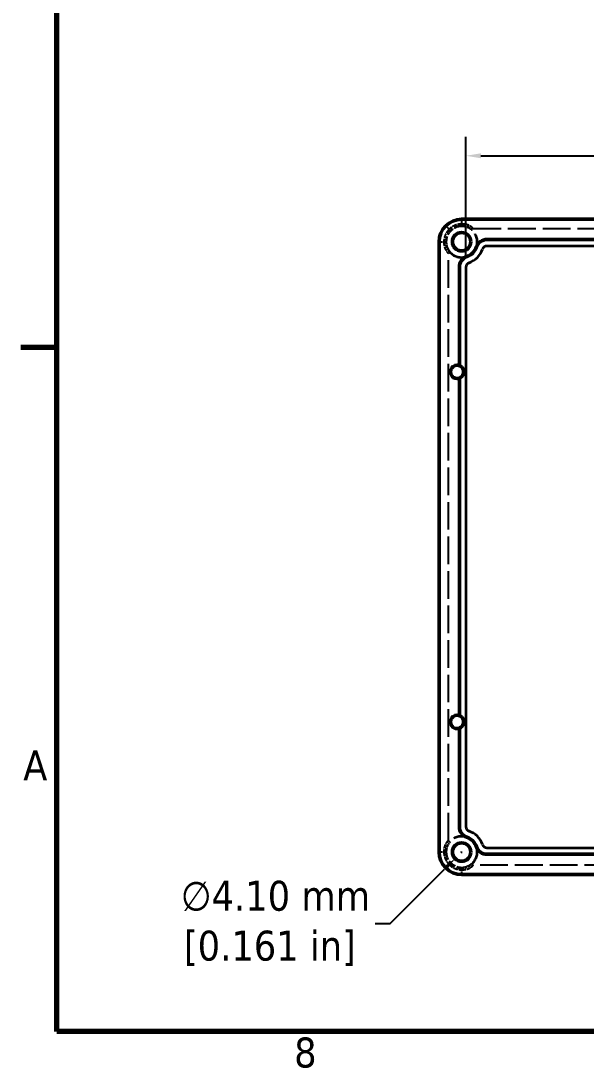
# Model space of a CAD drawing. Header units: millimetres. Extents: x 3 to 1148, y 20 to 725.
# Drawn here: x 8.9 to 134.8, y 25.7 to 259 of the extents above; entities that cross this region are included whole.
import ezdxf

# ---------------------------------------------------------------- set-up
doc = ezdxf.new("R2010")
doc.units = ezdxf.units.MM
doc.header["$LTSCALE"] = 1.333333
doc.linetypes.add('DASHED', pattern=[0.2067, 0.1654, -0.0413])
for name, color, linetype, lineweight in [('Border (ANSI)', 7, 'Continuous', 70), ('Dimension (ANSI)', 7, 'Continuous', 25), ('Hidden (ANSI)', 7, 'DASHED', 35), ('Hidden Narrow (ANSI)', 7, 'DASHED', 25), ('Visible (ANSI)', 7, 'Continuous', 50), ('Visible Narrow (ANSI)', 7, 'Continuous', 35)]:
    doc.layers.add(name, color=color, linetype=linetype, lineweight=lineweight)
doc.styles.add('Note Text (ANSI)', font='TAHOMA.TTF')
doc.dimstyles.new('Default - mm (ANSI)', dxfattribs={"dimscale": 1.333333, "dimtxt": 5, "dimasz": 2.5, "dimexe": 3.175, "dimexo": 1.6002, "dimgap": 0.8, "dimtad": 0, "dimtih": 1, "dimtoh": 1, "dimrnd": 1e-08, "dimzin": 0, "dimdsep": 46, "dimtxsty": 'Note Text (ANSI)', "dimcen": 0.09, "dimdle": 10, "dimclrd": 256, "dimclre": 256, "dimclrt": 256, "dimadec": 1, "dimazin": 0, "dimtfac": 0.6096, "dimtofl": 0, "dimtmove": 0, "dimatfit": 3, "dimfxl": 0, "dimtolj": 1, "dimtzin": 0, "dimlwd": -1, "dimlwe": -1, "dimarcsym": 0})

# ---------------------------------------------------------------- blocks, each defined once
blk = doc.blocks.new('Borders Default Border')
at = {"layer": 'Border (ANSI)'}
blk.add_line((12.7, 139.7), (6.68, 139.7), dxfattribs=at)
at = {"layer": 'Border (ANSI)', "flags": 128}
blk.add_lwpolyline([(12.7, 25.4), (12.7, 533.4), (850.9, 533.4), (850.9, 25.4), (12.7, 25.4)], dxfattribs=at)
at = {"layer": 'Border (ANSI)', "char_height": 5, "attachment_point": 7, "style": 'Note Text (ANSI)'}
for s, insert in [('A', (7.06, 67.35)), ('8', (52.34, 19.27))]:
    blk.add_mtext(s, dxfattribs=dict(at, insert=insert))
blk = doc.blocks.new('*D18')
at = {"layer": 'Defpoints', "color": 0}
for p in [(318.13, 228.98), (108.06, 204.17), (318.13, 204.17)]:
    blk.add_point(p, dxfattribs=at)
at = {"layer": 'Dimension (ANSI)'}
for p, q in [((108.06, 206.3), (108.06, 233.22)), ((318.13, 206.3), (318.13, 233.22)), ((111.4, 228.98), (187.85, 228.98)), ((314.8, 228.98), (238.35, 228.98))]:
    blk.add_line(p, q, dxfattribs=at)
for points in [[(111.4, 229.54), (111.4, 228.43), (108.06, 228.98)], [(314.8, 229.54), (314.8, 228.43), (318.13, 228.98)]]:
    blk.add_solid(points, dxfattribs=at)
at = {"layer": 'Dimension (ANSI)', "insert": (213.1, 228.98), "char_height": 6.6667, "attachment_point": 5, "style": 'Note Text (ANSI)'}
blk.add_mtext('\\A1; 210.07 mm\\P[8.270 in]', dxfattribs=at)
blk = doc.blocks.new('*D20')
at = {"layer": 'Defpoints', "color": 0}
for p in [(108.55, 75.27), (105.65, 72.38)]:
    blk.add_point(p, dxfattribs=at)
at = {"layer": 'Dimension (ANSI)'}
for p, q in [((106.98, 73.83), (107.22, 73.83)), ((107.1, 73.71), (107.1, 73.95)), ((91.21, 57.93), (103.29, 70.02)), ((87.87, 57.93), (91.21, 57.93))]:
    blk.add_line(p, q, dxfattribs=at)
blk.add_solid([(102.9, 70.41), (103.68, 69.63), (105.65, 72.38)], dxfattribs=at)
at = {"layer": 'Dimension (ANSI)', "insert": (64.38, 57.93), "char_height": 6.6667, "attachment_point": 5, "style": 'Note Text (ANSI)'}
blk.add_mtext('\\A1; ∅4.10 mm\\P[0.161 in]', dxfattribs=at)

msp = doc.modelspace()

# ---------------------------------------------------------------- linework, layer by layer
at = {"layer": 'Hidden (ANSI)', "ltscale": 7.897817}
for centre, start, end in [((107.098, 209.825), 89.15335, 180), ((107.098, 73.825), 180, 270.84665)]:
    msp.add_arc(centre, 3.487, start, end, dxfattribs=at)
at = {"layer": 'Hidden (ANSI)', "ltscale": 20.688026}
for centre, start, end in [((107.098, 209.825), 221.3125, 48.6875), ((107.098, 73.825), 311.3125, 138.6875)]:
    msp.add_arc(centre, 3.487, start, end, dxfattribs=at)
at = {"layer": 'Hidden (ANSI)', "ltscale": 2.332701}
for centre, start, end in [((107.098, 209.825), 62.32006, 89.15335), ((107.098, 73.825), 152.32006, 179.15335)]:
    msp.add_arc(centre, 3.487, start, end, dxfattribs=at)
at = {"layer": 'Hidden (ANSI)', "ltscale": 1.185071}
for centre, start, end in [((107.098, 209.825), 48.6875, 62.32006), ((107.098, 73.825), 138.6875, 152.32006)]:
    msp.add_arc(centre, 3.487, start, end, dxfattribs=at)
at = {"layer": 'Hidden (ANSI)', "ltscale": 2.3327}
for centre, start, end in [((107.098, 209.825), 180.84665, 207.67993), ((107.098, 73.825), 270.84665, 297.67993)]:
    msp.add_arc(centre, 3.487, start, end, dxfattribs=at)
at = {"layer": 'Hidden (ANSI)', "ltscale": 1.185072}
for centre, start, end in [((107.098, 209.825), 207.67993, 221.3125), ((107.098, 73.825), 297.67993, 311.3125)]:
    msp.add_arc(centre, 3.487, start, end, dxfattribs=at)
at = {"layer": 'Hidden (ANSI)', "ltscale": 0.073506}
for points, knots in [([(103.612, 209.774), (103.611, 209.782), (103.611, 209.79), (103.611, 209.807), (103.611, 209.816), (103.611, 209.825)], [0, 0, 0, 0, 0.0025187537, 0.0025187537, 0.0047841323, 0.0047841323, 0.0047841323, 0.0047841323]), ([(103.611, 73.825), (103.611, 73.835), (103.611, 73.843), (103.611, 73.86), (103.611, 73.868), (103.612, 73.877)], [0, 0, 0, 0, 0.002829899, 0.002829899, 0.0059271712, 0.0059271712, 0.0059271712, 0.0059271712])]:
    msp.add_open_spline(points, degree=3, knots=knots, dxfattribs=at)
at = {"layer": 'Hidden Narrow (ANSI)', "ltscale": 3.076694}
for p, q in [((107.153, 214.769), (107.096, 214.825)), ((102.098, 209.827), (102.154, 209.771)), ((102.154, 73.88), (102.098, 73.823)), ((107.096, 68.825), (107.153, 68.882))]:
    msp.add_line(p, q, dxfattribs=at)
at = {"layer": 'Hidden Narrow (ANSI)', "ltscale": 2.908963}
for p, q in [((107.153, 213.774), (107.153, 214.769)), ((102.154, 209.771), (103.149, 209.771)), ((102.154, 73.88), (103.149, 73.88)), ((107.153, 68.882), (107.153, 69.876))]:
    msp.add_line(p, q, dxfattribs=at)
at = {"layer": 'Hidden Narrow (ANSI)', "ltscale": 27.458364}
for p, q in [((319.043, 214.769), (107.153, 214.769)), ((107.153, 68.882), (319.043, 68.882))]:
    msp.add_line(p, q, dxfattribs=at)
at = {"layer": 'Hidden Narrow (ANSI)', "ltscale": 2.856095}
for p, q in [((104.312, 212.611), (103.619, 213.305)), ((104.312, 71.039), (103.619, 70.346))]:
    msp.add_line(p, q, dxfattribs=at)
at = {"layer": 'Hidden Narrow (ANSI)', "ltscale": 0.747873}
for p, q in [((109.686, 212.77), (109.4, 212.444)), ((104.154, 207.237), (104.479, 207.523)), ((104.154, 76.413), (104.479, 76.127)), ((109.686, 70.881), (109.4, 71.206))]:
    msp.add_line(p, q, dxfattribs=at)
at = {"layer": 'Hidden Narrow (ANSI)', "ltscale": 28.141235}
for p, q in [((109.686, 212.77), (210.51, 212.77)), ((210.51, 70.881), (109.686, 70.881))]:
    msp.add_line(p, q, dxfattribs=at)
at = {"layer": 'Hidden Narrow (ANSI)', "ltscale": 27.3929}
msp.add_line((102.154, 209.771), (102.154, 73.88), dxfattribs=at)
at = {"layer": 'Hidden Narrow (ANSI)', "ltscale": 27.922911}
msp.add_line((104.154, 76.413), (104.154, 207.237), dxfattribs=at)
at = {"layer": 'Hidden Narrow (ANSI)', "ltscale": 0.687795}
for centre, major_axis, start_param, end_param in [((107.153, 213.523), (0.003, 0.5), 1.0443994, 2.0074857), ((103.4, 209.771), (-0.5, -0.003), 4.2756996, 5.2387859), ((103.4, 73.88), (-0.5, 0.003), 1.0443994, 2.0074857), ((107.153, 70.127), (0.003, -0.5), 4.2756996, 5.2387859)]:
    msp.add_ellipse(centre, major_axis=major_axis, ratio=0.0038249, start_param=start_param, end_param=end_param, dxfattribs=at)
at = {"layer": 'Hidden Narrow (ANSI)', "ltscale": 5.607473}
for points in [[(107.153, 214.769), (105.809, 214.768), (104.569, 214.254), (103.619, 213.305)], [(103.619, 213.305), (102.669, 212.355), (102.155, 211.114), (102.154, 209.771)], [(102.154, 73.88), (102.155, 72.537), (102.669, 71.296), (103.619, 70.346)], [(103.619, 70.346), (104.569, 69.396), (105.809, 68.882), (107.153, 68.882)]]:
    msp.add_rational_spline(points, [1, 0.949296717169, 0.949296717169, 1], degree=3, dxfattribs=at)
at = {"layer": 'Hidden Narrow (ANSI)', "ltscale": 4.502067}
for points in [[(104.312, 212.611), (104.127, 212.426), (103.959, 212.221), (103.813, 212.001), (103.813, 212.001), (103.812, 212), (103.812, 212), (103.666, 211.781), (103.544, 211.55), (103.446, 211.309), (103.445, 211.308), (103.445, 211.307), (103.444, 211.307), (103.346, 211.066), (103.27, 210.811), (103.22, 210.554), (103.22, 210.553), (103.22, 210.552), (103.22, 210.551), (103.171, 210.294), (103.147, 210.034), (103.149, 209.771)], [(104.312, 71.039), (104.498, 70.854), (104.702, 70.686), (104.922, 70.54), (104.922, 70.54), (104.923, 70.539), (104.923, 70.539), (105.142, 70.393), (105.373, 70.272), (105.614, 70.173), (105.615, 70.172), (105.616, 70.172), (105.617, 70.172), (105.858, 70.073), (106.112, 69.997), (106.369, 69.948), (106.37, 69.947), (106.371, 69.947), (106.372, 69.947), (106.629, 69.898), (106.889, 69.874), (107.153, 69.876)]]:
    msp.add_open_spline(points, degree=3, knots=[0.0031794611, 0.0031794611, 0.0031794611, 0.0031794611, 0.0039736408, 0.0039736408, 0.0039736408, 0.0039755071, 0.0039755071, 0.0039755071, 0.0047678204, 0.0047678204, 0.0047678204, 0.0047707091, 0.0047707091, 0.0047707091, 0.0055620001, 0.0055620001, 0.0055620001, 0.0055653462, 0.0055653462, 0.0055653462, 0.0063561798, 0.0063561798, 0.0063561798, 0.0063561798], dxfattribs=at)
at = {"layer": 'Hidden Narrow (ANSI)', "ltscale": 4.502055}
for points in [[(107.153, 213.774), (106.888, 213.777), (106.626, 213.752), (106.37, 213.703), (106.113, 213.654), (105.859, 213.578), (105.615, 213.478), (105.615, 213.478), (105.615, 213.478), (105.615, 213.478), (105.371, 213.378), (105.141, 213.256), (104.923, 213.111), (104.922, 213.111), (104.922, 213.111), (104.922, 213.111), (104.704, 212.966), (104.498, 212.797), (104.312, 212.611)], [(103.149, 73.88), (103.147, 73.615), (103.171, 73.353), (103.22, 73.097), (103.27, 72.84), (103.345, 72.586), (103.445, 72.342), (103.445, 72.342), (103.445, 72.342), (103.445, 72.342), (103.545, 72.098), (103.668, 71.868), (103.812, 71.65), (103.813, 71.65), (103.813, 71.649), (103.813, 71.649), (103.958, 71.431), (104.126, 71.225), (104.312, 71.039)]]:
    msp.add_open_spline(points, degree=3, knots=[0, 0, 0, 0, 0.0007947466, 0.0007947466, 0.0007947466, 0.0015897305, 0.0015897305, 0.0015897305, 0.0015897943, 0.0015897943, 0.0015897943, 0.0023845958, 0.0023845958, 0.0023845958, 0.0023849985, 0.0023849985, 0.0023849985, 0.0031794611, 0.0031794611, 0.0031794611, 0.0031794611], dxfattribs=at)
at = {"layer": 'Hidden Narrow (ANSI)', "ltscale": 4.049922}
for points in [[(109.686, 212.77), (109.531, 212.951), (109.356, 213.11), (109.163, 213.243), (108.97, 213.376), (108.759, 213.483), (108.54, 213.561), (108.32, 213.64), (108.093, 213.691), (107.86, 213.724), (107.627, 213.757), (107.39, 213.772), (107.153, 213.774)], [(104.154, 76.413), (103.973, 76.258), (103.813, 76.083), (103.68, 75.89), (103.547, 75.697), (103.441, 75.486), (103.362, 75.267), (103.284, 75.047), (103.232, 74.82), (103.199, 74.587), (103.166, 74.354), (103.151, 74.117), (103.149, 73.88)]]:
    msp.add_open_spline(points, degree=3, knots=[0, 0, 0, 0, 0.0007085718, 0.0007085718, 0.0007085718, 0.0014171437, 0.0014171437, 0.0014171437, 0.0021257155, 0.0021257155, 0.0021257155, 0.0028342873, 0.0028342873, 0.0028342873, 0.0028342873], dxfattribs=at)
at = {"layer": 'Hidden Narrow (ANSI)', "ltscale": 4.049925}
for points in [[(103.149, 209.771), (103.151, 209.534), (103.166, 209.297), (103.199, 209.065), (103.232, 208.834), (103.283, 208.607), (103.361, 208.387), (103.439, 208.167), (103.546, 207.955), (103.679, 207.762), (103.813, 207.568), (103.972, 207.392), (104.154, 207.237)], [(107.153, 69.876), (107.39, 69.878), (107.627, 69.893), (107.858, 69.926), (108.09, 69.959), (108.316, 70.01), (108.536, 70.088), (108.757, 70.167), (108.968, 70.273), (109.161, 70.406), (109.355, 70.54), (109.531, 70.699), (109.686, 70.881)]]:
    msp.add_open_spline(points, degree=3, knots=[0, 0, 0, 0, 0.0007104407, 0.0007104407, 0.0007104407, 0.0014208815, 0.0014208815, 0.0014208815, 0.0021313222, 0.0021313222, 0.0021313222, 0.0028417629, 0.0028417629, 0.0028417629, 0.0028417629], dxfattribs=at)
at = {"layer": 'Visible (ANSI)'}
for p, q in [((319.1, 214.825), (107.096, 214.825)), ((136.684, 210.325), (112.755, 210.325)), ((102.098, 209.827), (102.098, 73.823)), ((106.598, 204.169), (106.598, 182.239)), ((106.598, 179.411), (106.598, 104.239)), ((106.598, 101.411), (106.598, 79.482)), ((112.755, 73.325), (136.684, 73.325)), ((107.096, 68.825), (319.1, 68.825))]:
    msp.add_line(p, q, dxfattribs=at)
for centre in [(107.098, 209.825), (107.098, 73.825)]:
    msp.add_circle(centre, 2.05, dxfattribs=at)
for centre, radius, start, end in [((112.755, 207.826), 2.5, 89.99782, 160.53328), ((107.098, 209.825), 3.5, 289.46958, 340.53042), ((109.098, 204.169), 2.5, 109.46672, 180.00218), ((106.098, 180.825), 1.5, 70.52878, 289.47122), ((106.098, 180.825), 1.461, 300.16998, 59.83002), ((106.098, 102.825), 1.5, 70.52878, 289.47122), ((106.098, 102.825), 1.461, 300.16998, 59.83002), ((109.098, 79.482), 2.5, 179.99782, 250.53328), ((107.098, 73.825), 3.5, 19.46958, 70.53042), ((112.755, 75.825), 2.5, 199.46672, 270.00218)]:
    msp.add_arc(centre, radius, start, end, dxfattribs=at)
for centre, major_axis, ratio, start_param, end_param in [((107.1, 209.823), (3.538, -3.538), 0.999315, 2.3565371, 3.9266482), ((105.649, -797.881), (0, 980.791), 0.0261769, 6.244862, 6.2461942), ((105.649, 1159.531), (0, -980.791), 0.0261769, 0.0369911, 0.0383233), ((105.649, -875.881), (0, 980.791), 0.0261769, 6.244862, 6.2461942), ((105.649, 1081.531), (0, -980.791), 0.0261769, 0.0369911, 0.0383233), ((107.1, 73.827), (-3.538, -3.538), 0.999315, 5.4981298, 7.0682409)]:
    msp.add_ellipse(centre, major_axis=major_axis, ratio=ratio, start_param=start_param, end_param=end_param, dxfattribs=at)
for points, knots in [([(106.632, 182.19), (106.633, 182.189), (106.638, 182.187), (106.656, 182.178), (106.67, 182.172), (106.705, 182.155), (106.728, 182.144), (106.778, 182.118), (106.805, 182.104), (106.83, 182.089), (106.831, 182.089), (106.832, 182.088)], [-0.064425552, -0.064425552, -0.064425552, -0.064425552, -0.057670708, -0.057670708, -0.050205159, -0.050205159, -0.041702864, -0.041702864, -0.033200568, -0.033200568, -0.032898109, -0.032898109, -0.032898109, -0.032898109]), ([(106.832, 179.562), (106.831, 179.562), (106.83, 179.561), (106.805, 179.547), (106.778, 179.532), (106.728, 179.506), (106.705, 179.495), (106.67, 179.479), (106.656, 179.472), (106.638, 179.464), (106.633, 179.461), (106.632, 179.46)], [0.032898109, 0.032898109, 0.032898109, 0.032898109, 0.033200568, 0.033200568, 0.041702864, 0.041702864, 0.050205159, 0.050205159, 0.057670708, 0.057670708, 0.064425552, 0.064425552, 0.064425552, 0.064425552]), ([(106.632, 104.19), (106.633, 104.189), (106.638, 104.187), (106.656, 104.178), (106.67, 104.172), (106.705, 104.155), (106.728, 104.144), (106.778, 104.118), (106.805, 104.104), (106.83, 104.089), (106.831, 104.089), (106.832, 104.088)], [0.066256053, 0.066256053, 0.066256053, 0.066256053, 0.073010897, 0.073010897, 0.080476445, 0.080476445, 0.088978741, 0.088978741, 0.097481036, 0.097481036, 0.097783496, 0.097783496, 0.097783496, 0.097783496]), ([(106.832, 101.562), (106.831, 101.562), (106.83, 101.561), (106.805, 101.547), (106.778, 101.532), (106.728, 101.506), (106.705, 101.495), (106.67, 101.479), (106.656, 101.472), (106.638, 101.464), (106.633, 101.461), (106.632, 101.46)], [-0.097783496, -0.097783496, -0.097783496, -0.097783496, -0.097481036, -0.097481036, -0.088978741, -0.088978741, -0.080476445, -0.080476445, -0.073010897, -0.073010897, -0.066256053, -0.066256053, -0.066256053, -0.066256053])]:
    msp.add_open_spline(points, degree=3, knots=knots, dxfattribs=at)
at = {"layer": 'Visible Narrow (ANSI)'}
for p, q in [((207.441, 208.859), (112.755, 208.859)), ((108.064, 204.169), (108.064, 79.482)), ((112.755, 74.791), (207.441, 74.791))]:
    msp.add_line(p, q, dxfattribs=at)
for centre, radius, start, end in [((107.098, 209.825), 4.966, 289.46891, 340.53107), ((112.755, 207.826), 1.034, 89.99698, 160.53421), ((109.098, 204.169), 1.034, 109.46589, 180.00312), ((109.098, 79.482), 1.034, 179.99698, 250.53421), ((107.098, 73.825), 4.966, 19.46891, 70.53107), ((112.755, 75.825), 1.034, 199.46589, 270.00312)]:
    msp.add_arc(centre, radius, start, end, dxfattribs=at)

# ---------------------------------------------------------------- block references
at = {"xscale": 1.333333333333333, "yscale": 1.333333333333333, "zscale": 1.333333333333333}
msp.add_blockref('Borders Default Border', (0, 0), dxfattribs=at)

# ---------------------------------------------------------------- dimensions: what is measured, and where the dimension line sits
at = {"layer": 'Dimension (ANSI)'}
dim = msp.add_linear_dim(base=(318.132, 228.983), p1=(108.064, 204.169), p2=(318.132, 204.169), angle=180, text=' <> mm\\X[8.270 in]', dimstyle='Default - mm (ANSI)', override={"dimtih": 0, "dimtoh": 0, "dimdec": 2, "dimpost": '', "dimtp": 0, "dimtm": 0, "dimtdec": 2, "dimatfit": 1}, dxfattribs=at)
dim.commit()
dim.dimension.update_dxf_attribs({"geometry": '*D18', "text_midpoint": (213.098, 228.983), "dimtype": 160})
dim = msp.add_diameter_dim_2p(p1=(108.548, 75.275), p2=(105.649, 72.376), text=' <> mm\\X[0.161 in]', dimstyle='Default - mm (ANSI)', override={"dimdec": 2, "dimpost": '', "dimtp": 0, "dimtm": 0, "dimtdec": 2}, dxfattribs=at)
dim.commit()
dim.dimension.update_dxf_attribs({"geometry": '*D20', "text_midpoint": (64.382, 57.934), "dimtype": 163})

doc.saveas('drawing.dxf')
